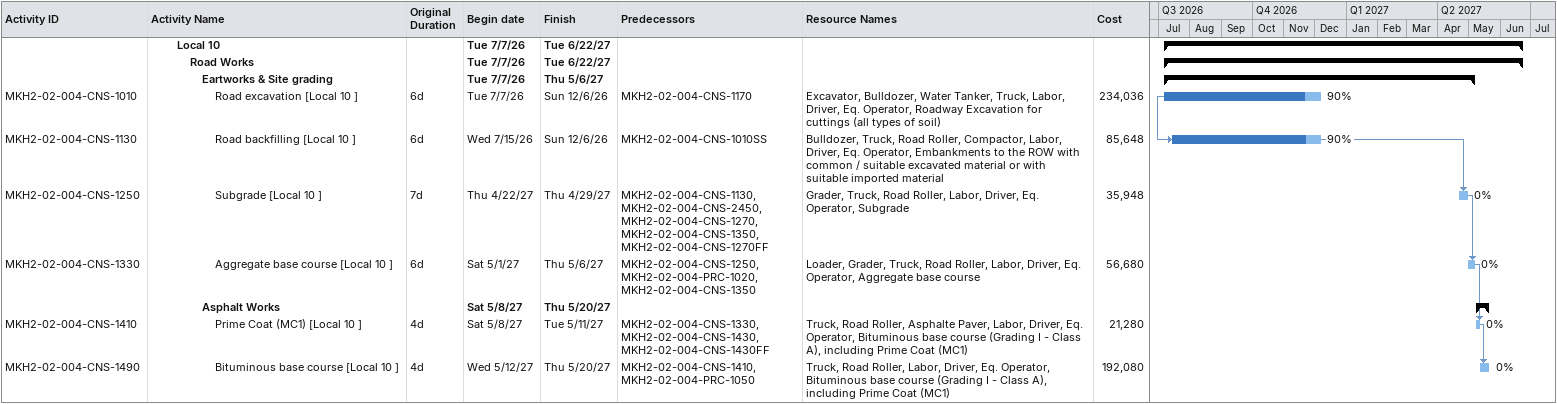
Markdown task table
| ID | Level | Task | Original duration | Start | Finish | Predecessors | Resources | % complete | Cost |
|---|---|---|---|---|---|---|---|---|---|
|  | 3 | **Local 10** |  | 2026-07-07 | 2027-06-22 |  |  |  |  |
|  | 4 | **Road Works** |  | 2026-07-07 | 2027-06-22 |  |  |  |  |
|  | 5 | **Eartworks & Site grading** |  | 2026-07-07 | 2027-05-06 |  |  |  |  |
| MKH2-02-004-CNS-1010 | 6 | Road excavation [Local 10 ] | 6d | 2026-07-07 | 2026-12-06 | MKH2-02-004-CNS-1170 | Excavator, Bulldozer, Water Tanker, Truck, Labor, Driver, Eq. Operator, Roadway Excavation for cuttings (all types of soil) | 90 | 234036 |
| MKH2-02-004-CNS-1130 | 6 | Road backfilling [Local 10 ] | 6d | 2026-07-15 | 2026-12-06 | MKH2-02-004-CNS-1010SS | Bulldozer, Truck, Road Roller, Compactor, Labor, Driver, Eq. Operator, Embankments to the ROW with common / suitable excavated material or with suitable imported material | 90 | 85648 |
| MKH2-02-004-CNS-1250 | 6 | Subgrade [Local 10 ] | 7d | 2027-04-22 | 2027-04-29 | MKH2-02-004-CNS-1130, MKH2-02-004-CNS-2450, MKH2-02-004-CNS-1270, MKH2-02-004-CNS-1350, MKH2-02-004-CNS-1270FF | Grader, Truck, Road Roller, Labor, Driver, Eq. Operator, Subgrade | 0 | 35948 |
| MKH2-02-004-CNS-1330 | 6 | Aggregate base course [Local 10 ] | 6d | 2027-05-01 | 2027-05-06 | MKH2-02-004-CNS-1250, MKH2-02-004-PRC-1020, MKH2-02-004-CNS-1350 | Loader, Grader, Truck, Road Roller, Labor, Driver, Eq. Operator, Aggregate base course | 0 | 56680 |
|  | 5 | **Asphalt Works** |  | 2027-05-08 | 2027-05-20 |  |  |  |  |
| MKH2-02-004-CNS-1410 | 6 | Prime Coat (MC1) [Local 10 ] | 4d | 2027-05-08 | 2027-05-11 | MKH2-02-004-CNS-1330, MKH2-02-004-CNS-1430, MKH2-02-004-CNS-1430FF | Truck, Road Roller, Asphalte Paver, Labor, Driver, Eq. Operator, Bituminous base course (Grading I - Class A), including Prime Coat (MC1) | 0 | 21280 |
| MKH2-02-004-CNS-1490 | 6 | Bituminous base course [Local 10 ] | 4d | 2027-05-12 | 2027-05-20 | MKH2-02-004-CNS-1410, MKH2-02-004-PRC-1050 | Truck, Road Roller, Labor, Driver, Eq. Operator, Bituminous base course (Grading I - Class A), including Prime Coat (MC1) | 0 | 192080 |
